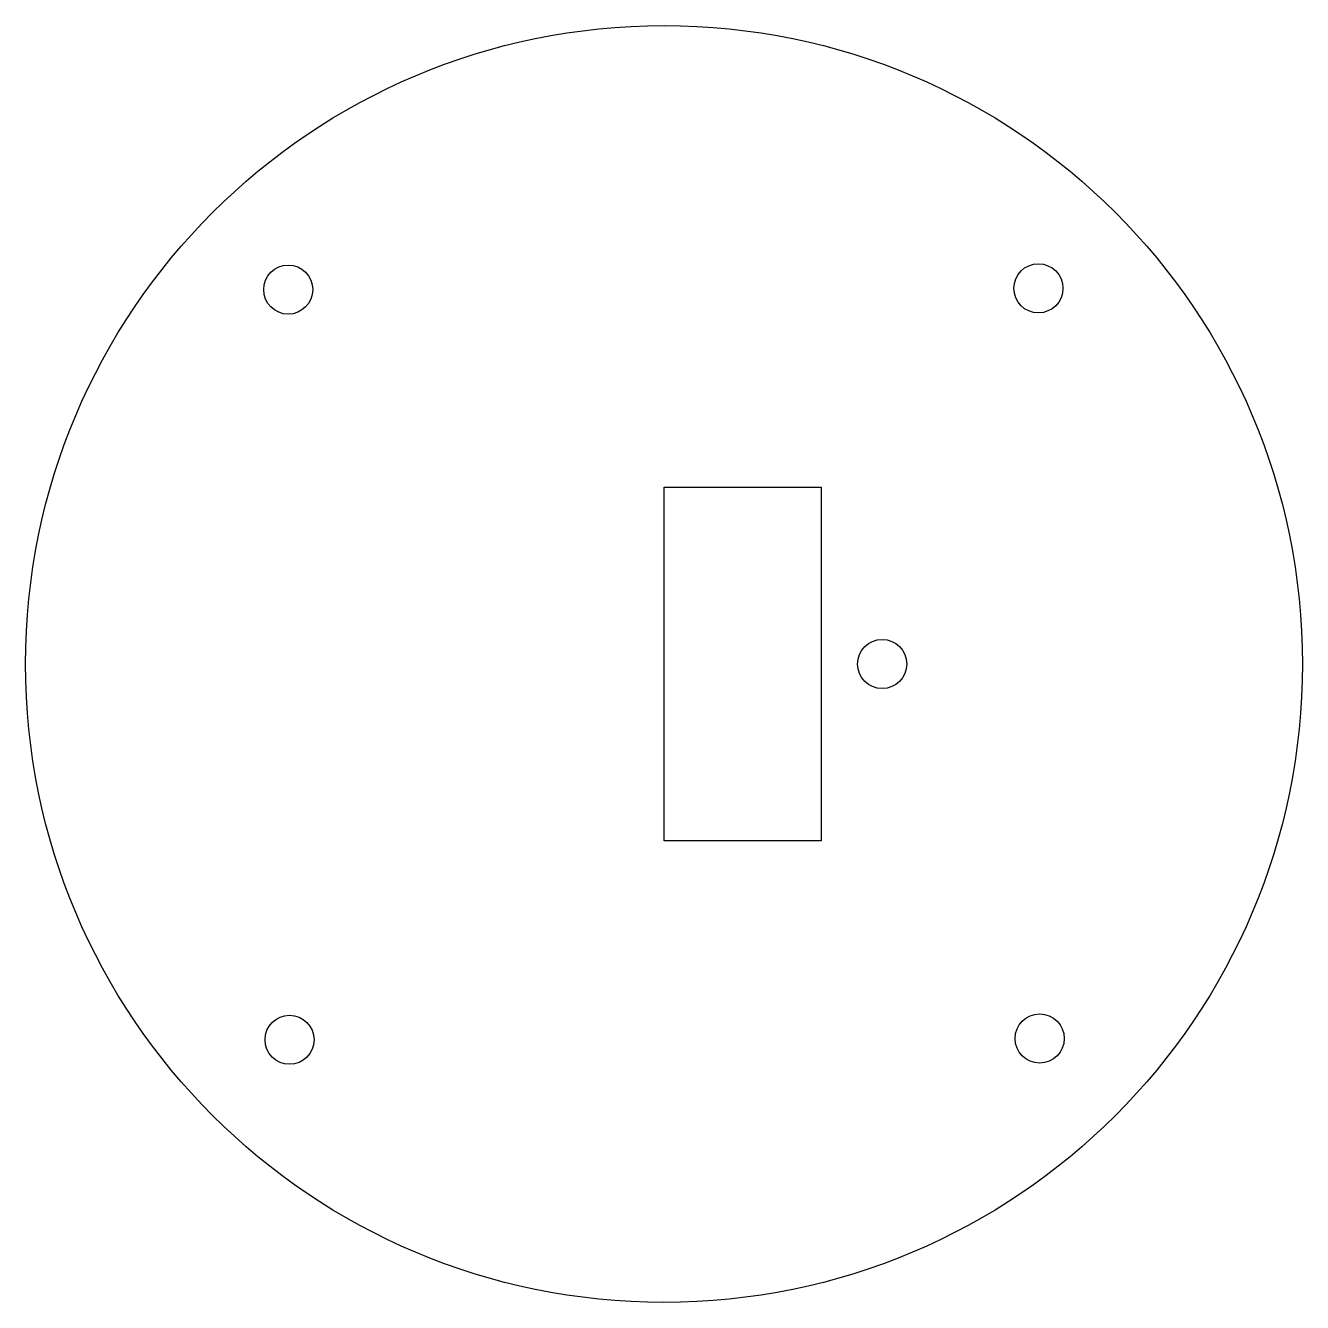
# Model space of a CAD drawing. Header units: millimetres. Extents: x -32.5 to 32.5, y -32.5 to 32.5.
import ezdxf

# ---------------------------------------------------------------- set-up
doc = ezdxf.new("R2010")
doc.units = ezdxf.units.MM

msp = doc.modelspace()

# ---------------------------------------------------------------- linework, layer by layer
at = {"color": 7, "linetype": 'Continuous', "lineweight": 25}
for p, q in [((0, 9), (8.001, 9)), ((0, -9), (0, 9)), ((8.001, 9), (8.001, -9)), ((8.001, -9), (0, -9))]:
    msp.add_line(p, q, dxfattribs=at)
for centre, radius in [((0, 0), 32.5), ((-19.126, 19.057), 1.25), ((19.058, 19.123), 1.25), ((11.103, 0), 1.25), ((-19.06, -19.127), 1.25), ((19.124, -19.061), 1.25)]:
    msp.add_circle(centre, radius, dxfattribs=at)

doc.saveas('drawing.dxf')
